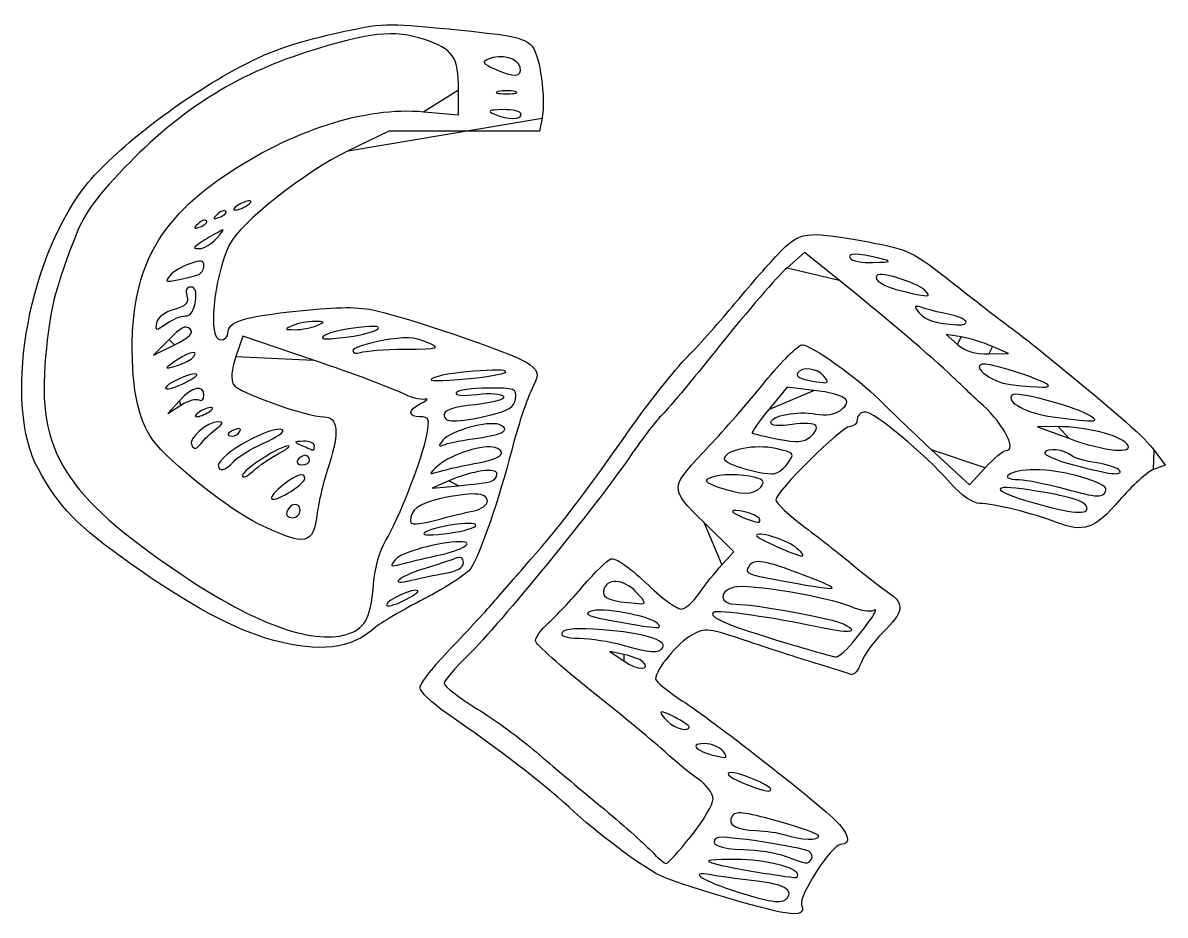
# Model space of a CAD drawing. Extents: x 6 to 668, y 3 to 275.
# Drawn here: x 430.4 to 668.2, y 54.8 to 240.5 of the extents above; entities that cross this region are included whole.
import ezdxf

# ---------------------------------------------------------------- set-up
doc = ezdxf.new("R2010")
doc.units = 0
doc.layers.get('0').update_dxf_attribs({"linetype": 'CONTINUOUS'})

msp = doc.modelspace()

# ---------------------------------------------------------------- linework, layer by layer
at = {"color": 7}
for points in [[(533.920064, 231.220585), (533.920064, 231.220585)], [(513.856944, 221.968449), (521.106944, 221.299945), (521.106944, 226.451009)], [(532.856944, 226.159913), (532.856944, 226.159913)], [(534.106944, 221.470585), (534.106944, 221.470585)], [(538.485504, 220.613665), (537.941904, 217.895641), (522.274464, 217.910441), (506.606944, 217.925241), (498.106944, 213.830473)], [(477.106944, 202.470584), (477.106944, 202.470584)], [(472.633344, 201.277456), (472.633344, 201.277456)], [(468.633344, 199.277456), (468.633344, 199.277456)], [(470.701904, 195.616096), (470.701904, 195.616096)], [(600.362304, 186.894568), (593.117664, 192.687192), (589.498544, 189.50956)], [(608.606944, 191.470584), (608.606944, 191.470584)], [(466.856944, 188.02272), (466.856944, 188.02272)], [(618.071184, 184.882648), (618.071184, 184.882648)], [(464.215904, 179.470584), (464.215904, 179.470584)], [(626.678144, 178.355288), (626.678144, 178.355288)], [(465.210544, 176.766992), (465.210544, 176.766992)], [(491.606944, 177.470584), (491.606944, 177.470584)], [(504.053984, 176.595824), (504.053984, 176.595824)], [(460.841504, 174.587824), (457.606944, 171.274304), (461.975904, 173.453464)], [(490.894544, 170.27212), (476.225264, 175.266136), (474.783344, 171.034464)], [(625.750544, 175.090256), (622.606944, 175.617384), (624.967664, 173.543984)], [(509.938704, 172.552152), (509.938704, 172.552152)], [(631.467664, 171.552152), (635.606944, 171.633752), (632.250544, 173.098456), (632.250544, 173.098432)], [(465.540224, 170.566312), (465.540224, 170.566312)], [(466.610304, 167.300536), (466.610304, 167.300536)], [(530.606944, 167.634312), (530.606944, 167.634312)], [(597.106944, 166.970584), (597.106944, 166.970584)], [(595.051824, 163.976176), (589.496784, 164.652328), (585.689984, 160.006648)], [(643.793264, 165.117608), (643.793264, 165.117592)], [(463.031264, 161.826376), (460.606944, 159.182168), (463.312944, 160.912568)], [(467.062944, 161.997768), (467.062944, 161.997768)], [(469.106944, 159.470584), (469.106944, 159.470584)], [(527.606944, 158.820272), (527.606944, 158.820256)], [(651.898944, 159.020552), (651.898944, 159.020552)], [(470.606944, 155.917128), (470.606944, 155.917128)], [(475.599824, 155.459136), (475.599824, 155.459136)], [(595.494704, 156.652208), (595.494704, 156.652208)], [(645.914064, 156.429808), (641.606944, 156.389008), (648.106944, 154.005832)], [(491.106944, 152.470584), (491.106944, 152.470584)], [(525.117184, 154.066336), (525.117184, 154.066336)], [(660.199104, 152.859456), (660.199104, 152.859488)], [(483.606944, 150.808952), (483.606944, 150.808952)], [(619.557504, 151.637256), (627.439424, 144.30392), (630.722224, 147.887256)], [(665.900704, 151.535648), (668.182224, 148.449712), (665.790384, 147.540344)], [(474.234464, 149.133176), (474.234464, 149.133176)], [(490.106944, 149.470584), (490.106944, 149.470584)], [(524.356944, 148.734056), (524.356944, 148.734056)], [(589.581984, 148.720584), (589.581984, 148.720584)], [(489.106944, 145.569368), (489.106944, 145.56936)], [(519.101104, 145.164624), (515.606944, 143.653688), (521.106944, 144.146608)], [(658.688064, 147.339232), (658.688064, 147.339232)], [(527.856944, 145.023664), (527.856944, 145.023664)], [(584.005584, 143.848464), (584.005584, 143.848448)], [(655.858464, 143.225312), (655.858464, 143.225312)], [(488.106944, 139.053912), (488.106944, 139.053912)], [(524.356944, 138.937176), (524.356944, 138.937176)], [(651.872224, 139.674648), (651.872224, 139.674648)], [(524.606944, 135.729112), (524.606944, 135.729112)], [(575.915824, 127.679816), (578.402944, 130.389032), (572.135264, 136.52196)], [(583.680704, 137.351184), (583.680704, 137.351184)], [(591.139344, 131.411256), (591.139344, 131.411256)], [(516.606944, 129.595824), (516.606944, 129.595824)], [(518.356944, 125.924464), (518.356944, 125.924464)], [(593.106944, 125.470584), (593.106944, 125.470584)], [(512.626464, 122.284416), (512.626464, 122.284416)], [(558.067824, 122.012176), (558.067824, 122.012176)], [(562.493184, 115.484312), (562.493184, 115.484312)], [(482.388944, 112.007704), (482.388944, 112.007712)], [(498.481024, 113.422712), (498.481024, 113.422712)], [(603.753264, 112.220584), (603.753264, 112.220584)], [(555.606944, 108.991176), (552.606944, 109.653296), (555.544544, 107.618872)], [(563.608064, 110.472456), (563.608064, 110.472456)], [(559.444064, 107.51268), (559.444064, 107.512688)], [(569.106944, 93.944904), (569.106944, 93.944904)], [(576.106944, 88.970584), (576.106944, 88.970584)], [(586.106944, 81.021616), (586.106944, 81.021616)], [(569.518464, 71.220584), (569.518464, 71.220584)], [(596.101904, 71.220584), (596.101904, 71.220584)], [(594.564224, 66.401488), (594.564224, 66.401488)], [(591.629824, 63.433552), (591.629824, 63.433552)], [(589.675984, 58.582384), (589.675984, 58.582384)], [(589.106944, 55.23768), (589.106944, 55.23768)]]:
    msp.add_lwpolyline(points, close=True, dxfattribs=at)
for points in [[(493.783984, 237.877193), (504.393584, 240.387393), (505.536064, 240.467809), (516.283984, 239.460873)], [(473.106944, 229.911817), (480.492544, 234.048457), (485.094544, 235.821289), (493.783984, 237.877193)], [(514.012144, 237.002057), (507.710384, 239.095177), (502.420544, 238.524377), (489.365824, 234.342569)], [(516.283984, 239.460873), (532.103184, 237.978833), (534.816464, 237.458793), (536.427024, 235.600129)], [(521.106944, 226.451009), (521.106944, 233.387809), (520.017984, 235.007249), (514.012144, 237.002057)], [(536.427024, 235.600129), (538.044224, 233.733753), (539.292304, 224.647577), (538.485504, 220.613665)], [(489.365824, 234.342569), (474.714384, 229.649289), (462.837984, 222.101249), (451.606944, 210.344801)], [(533.920064, 231.220585), (533.557584, 233.122425), (529.966384, 234.047465), (527.284224, 232.929865)], [(527.284224, 232.929865), (525.913504, 232.358721), (526.155264, 231.986969), (528.606944, 230.895889)], [(528.606944, 230.895889), (532.734864, 229.058817), (534.313664, 229.155305), (533.920064, 231.220585)], [(442.958144, 205.889786), (448.267664, 212.922217), (461.269104, 223.281513), (473.106944, 229.911817)], [(529.356944, 226.159913), (528.394384, 225.908385), (529.181904, 225.702593), (531.106944, 225.702593)], [(532.856944, 226.159913), (531.894384, 226.411441), (530.319424, 226.411441), (529.356944, 226.159913)], [(531.106944, 225.702593), (533.031904, 225.702593), (533.819424, 225.908385), (532.856944, 226.159913)], [(472.070864, 208.441778), (486.357664, 218.132497), (501.676864, 223.091537), (513.856944, 221.968449)], [(530.356944, 222.400305), (527.348704, 222.343905), (527.002544, 222.160009), (528.606944, 221.470585)], [(528.606944, 221.470585), (531.385824, 220.276457), (534.106944, 220.276457), (534.106944, 221.470585)], [(534.106944, 221.470585), (534.106944, 222.020585), (532.419424, 222.438961), (530.356944, 222.400305)], [(498.106944, 213.830473), (489.250304, 209.56393), (475.526944, 198.719344), (473.455424, 194.350248)], [(451.606944, 210.344801), (445.064224, 203.496088), (443.121264, 200.695416), (440.941104, 194.970584)], [(453.264544, 175.992216), (453.856144, 190.205472), (459.472464, 199.896232), (472.070864, 208.441778)], [(433.576784, 147.703296), (426.393104, 160.902112), (431.117984, 190.207592), (442.958144, 205.889786)], [(475.106944, 202.470584), (474.281904, 201.937432), (474.056944, 201.501216), (474.606944, 201.501216)], [(474.606944, 201.501216), (475.156944, 201.501216), (476.281904, 201.937432), (477.106944, 202.470584)], [(477.606944, 203.43996), (477.056944, 203.43996), (475.931904, 203.003744), (475.106944, 202.470584)], [(477.106944, 202.470584), (477.931904, 203.003744), (478.156944, 203.43996), (477.606944, 203.43996)], [(470.840224, 200.594672), (469.859984, 199.607056), (469.974864, 199.492192), (471.400064, 200.03488)], [(472.633344, 201.277456), (472.325504, 201.585344), (471.518624, 201.278088), (470.840224, 200.594672)], [(471.400064, 200.03488), (472.386304, 200.410408), (472.941264, 200.969568), (472.633344, 201.277456)], [(466.840224, 198.594672), (465.859984, 197.607056), (465.974864, 197.492192), (467.400064, 198.03488)], [(468.633344, 199.277456), (468.325504, 199.585344), (467.518624, 199.278088), (466.840224, 198.594672)], [(467.400064, 198.03488), (468.386304, 198.410408), (468.941264, 198.969568), (468.633344, 199.277456)], [(470.701904, 195.616096), (472.582224, 197.733832), (472.581024, 197.747208), (470.606944, 196.649576)], [(440.941104, 194.970584), (436.955584, 184.505072), (436.073504, 180.847016), (435.153824, 170.970584)], [(470.606944, 196.649576), (469.506944, 196.037968), (467.931904, 195.079376), (467.106944, 194.519384)], [(467.201904, 193.485896), (468.079184, 193.477496), (469.654224, 194.436064), (470.701904, 195.616096)], [(587.510624, 192.220584), (592.157424, 197.142192), (593.186544, 197.285952), (606.404464, 194.859992)], [(467.106944, 194.519384), (465.792144, 193.62692), (465.803824, 193.49932), (467.201904, 193.485896)], [(473.455424, 194.350248), (470.019584, 187.103568), (468.844864, 174.470576), (471.606944, 174.470576)], [(608.606944, 191.470584), (604.170064, 192.599576), (601.909184, 192.599576), (602.606944, 191.470584)], [(606.404464, 194.859992), (614.890304, 193.302536), (615.523504, 192.99248), (624.278384, 186.10796)], [(465.164944, 190.340976), (463.546864, 189.776912), (461.668304, 188.647024), (460.990304, 187.830112)], [(468.106944, 189.887184), (468.106944, 191.090168), (467.557264, 191.174944), (465.164944, 190.340976)], [(578.558384, 181.970584), (581.275104, 185.270584), (585.303664, 189.88308), (587.510624, 192.220584)], [(602.606944, 191.470584), (602.946864, 190.920584), (605.110864, 190.523824), (607.415904, 190.588896)], [(607.415904, 190.588896), (611.374544, 190.700656), (611.440624, 190.749536), (608.606944, 191.470584)], [(462.682304, 186.991224), (464.290864, 187.346744), (466.169424, 187.81092), (466.856944, 188.02272)], [(466.856944, 188.02272), (467.544384, 188.23452), (468.106944, 189.073528), (468.106944, 189.887184)], [(589.498544, 189.50956), (587.507984, 187.761864), (581.146144, 180.400624), (575.361104, 173.151256)], [(608.229824, 187.926816), (607.294064, 186.991048), (609.664944, 185.530544), (613.624224, 184.60376)], [(618.071184, 184.882648), (616.481184, 186.41596), (609.025264, 188.722248), (608.229824, 187.926816)], [(460.990304, 187.830112), (459.933104, 186.556216), (460.173904, 186.436824), (462.682304, 186.991224)], [(465.366304, 185.470584), (464.464944, 185.470584), (464.179664, 184.816728), (464.559184, 183.620888)], [(466.320224, 182.470584), (466.629824, 184.579944), (466.346624, 185.470584), (465.366304, 185.470584)], [(623.692464, 167.029288), (620.561344, 170.120128), (608.544624, 180.352144), (600.362304, 186.894568)], [(624.278384, 186.10796), (629.270384, 182.1824), (634.725024, 177.974344), (636.399904, 176.756712)], [(464.559184, 183.620888), (465.017344, 182.177376), (464.429744, 181.565704), (461.883504, 180.835432)], [(613.624224, 184.60376), (619.297264, 183.275808), (619.710624, 183.301728), (618.071184, 184.882648)], [(461.883504, 180.835432), (459.985184, 180.291024), (458.472464, 179.130376), (458.266384, 178.060216)], [(464.215904, 179.470584), (465.300304, 179.470584), (466.033264, 180.515584), (466.320224, 182.470584)], [(487.947744, 180.542288), (496.283424, 181.415088), (500.299664, 181.424784), (503.853104, 180.580688)], [(568.739264, 170.970584), (571.423024, 173.720584), (575.841584, 178.670584), (578.558384, 181.970584)], [(618.106944, 181.050512), (615.890864, 181.73032), (615.757104, 181.634192), (616.929504, 180.204032)], [(623.369184, 179.761792), (621.849904, 180.048792), (619.481904, 180.628712), (618.106944, 181.050512)], [(460.232064, 177.845672), (461.507984, 178.739376), (463.300704, 179.470584), (464.215904, 179.470584)], [(473.106944, 175.9354), (473.106944, 178.3474), (476.222704, 179.314608), (487.947744, 180.542288)], [(491.106944, 178.330016), (489.731904, 178.330016), (487.706944, 177.943272), (486.606944, 177.470584)], [(491.606944, 177.470584), (493.429984, 178.253976), (493.385744, 178.330016), (491.106944, 178.330016)], [(503.853104, 180.580688), (513.461824, 178.2982), (534.185904, 171.045664), (536.042864, 169.315664)], [(616.929504, 180.204032), (618.244144, 178.60044), (620.498544, 177.867296), (624.915904, 177.606768)], [(626.678144, 178.355288), (626.377424, 178.841872), (624.888384, 179.4748), (623.369184, 179.761792)], [(624.915904, 177.606768), (626.185904, 177.531888), (626.978864, 177.868704), (626.678144, 178.355288)], [(457.498384, 153.617712), (454.250544, 158.019872), (452.829184, 165.531472), (453.264544, 175.992216)], [(458.266384, 178.060216), (457.933584, 176.331816), (458.052224, 176.318864), (460.232064, 177.845672)], [(465.210544, 176.766992), (464.364704, 177.612808), (463.253344, 177.058496), (460.841504, 174.587824)], [(461.975904, 173.453464), (465.233584, 175.078312), (466.056304, 175.921176), (465.210544, 176.766992)], [(486.606944, 177.470584), (484.783904, 176.687192), (484.828144, 176.611152), (487.106944, 176.611152)], [(487.106944, 176.611152), (488.481904, 176.611152), (490.506944, 176.997896), (491.606944, 177.470584)], [(500.351104, 177.081664), (497.460384, 176.796632), (494.310384, 176.065296), (493.351104, 175.456448)], [(497.053984, 174.970608), (500.049824, 175.312232), (503.199824, 176.043584), (504.053984, 176.595824)], [(504.053984, 176.595824), (505.154944, 177.307672), (504.077184, 177.449072), (500.351104, 177.081664)], [(636.399904, 176.756712), (638.074704, 175.539088), (641.056464, 173.22076), (643.025984, 171.604896)], [(471.606944, 174.470576), (472.431904, 174.470576), (473.106944, 175.129744), (473.106944, 175.9354)], [(493.351104, 175.456448), (492.010224, 174.605416), (492.866384, 174.493088), (497.053984, 174.970608)], [(505.197344, 174.329696), (501.847584, 173.739656), (499.106944, 172.806824), (499.106944, 172.256744)], [(514.447344, 174.018128), (511.938384, 175.117456), (510.033744, 175.181616), (505.197344, 174.329696)], [(509.938704, 172.552152), (517.354064, 172.631032), (517.502704, 172.679384), (514.447344, 174.018128)], [(632.250544, 173.098432), (630.404544, 173.904024), (627.479504, 174.800344), (625.750544, 175.090256)], [(465.540224, 170.566312), (467.541264, 172.433576), (465.367984, 172.276928), (462.566304, 170.351944)], [(499.106944, 172.256744), (499.106944, 171.706672), (499.818704, 171.529752), (500.688704, 171.863592)], [(500.688704, 171.863592), (501.558704, 172.197448), (505.721184, 172.507296), (509.938704, 172.552152)], [(575.361104, 173.151256), (569.576064, 165.90188), (564.177984, 159.434928), (563.365344, 158.780224)], [(584.869664, 165.734616), (588.314224, 169.989392), (591.820944, 173.470584), (592.662384, 173.470584)], [(592.662384, 173.470584), (594.486944, 173.470584), (604.366064, 166.41696), (608.641264, 162.06172)], [(624.967664, 173.543984), (626.592304, 172.117136), (628.619264, 171.496024), (631.467664, 171.552152)], [(643.025984, 171.604896), (659.601504, 158.005672), (663.915504, 154.220744), (665.900704, 151.535648)], [(435.153824, 170.970584), (433.323024, 151.308336), (438.967104, 142.2518), (463.358144, 125.713784)], [(462.566304, 170.351944), (459.789024, 168.443816), (459.760784, 168.361032), (462.106944, 169.007024)], [(462.106944, 169.007024), (463.481904, 169.385616), (465.026944, 170.087296), (465.540224, 170.566312)], [(474.783344, 171.034464), (473.848864, 168.291896), (473.662944, 166.228376), (474.255024, 165.170464)], [(509.085424, 163.513152), (507.148544, 164.48388), (498.962704, 167.525416), (490.894544, 170.27212)], [(530.606944, 167.634312), (533.334544, 168.841408), (519.398784, 167.910552), (516.106944, 166.665784)], [(536.042864, 169.315664), (537.902224, 167.583376), (537.905104, 167.427536), (536.147104, 163.752016)], [(556.844464, 155.970584), (560.702784, 161.470584), (566.055424, 168.220584), (568.739264, 170.970584)], [(597.106944, 166.970584), (595.720464, 168.641208), (592.536544, 168.974712), (591.651104, 167.542072)], [(630.701904, 169.437936), (627.111264, 169.499456), (631.917664, 165.621184), (635.963024, 165.192728)], [(643.793264, 165.117592), (642.794144, 166.116696), (632.841344, 169.401272), (630.701904, 169.437936)], [(466.610304, 167.300536), (465.979904, 167.930912), (460.106944, 165.375832), (460.106944, 164.471208)], [(463.578224, 165.287872), (465.487504, 166.15324), (466.851904, 167.058944), (466.610304, 167.300536)], [(516.106944, 166.665784), (514.333104, 165.995048), (515.785504, 165.869864), (521.106944, 166.234848)], [(521.106944, 166.234848), (525.231904, 166.517768), (529.506944, 167.147528), (530.606944, 167.634312)], [(591.651104, 167.542072), (591.136144, 166.708888), (593.114704, 165.990232), (596.979344, 165.606768)], [(596.979344, 165.606768), (598.086944, 165.496864), (598.111584, 165.760032), (597.106944, 166.970584)], [(630.308144, 160.823792), (627.816544, 163.104528), (624.839504, 165.896992), (623.692464, 167.029288)], [(460.106944, 164.471208), (460.106944, 164.054992), (461.669024, 164.422488), (463.578224, 165.287872)], [(468.106944, 162.911568), (468.106944, 165.283816), (465.736464, 164.777008), (463.031264, 161.826376)], [(474.255024, 165.170464), (475.158304, 163.556304), (489.456384, 158.470584), (493.091184, 158.470584)], [(527.235504, 164.470584), (523.929664, 164.470584), (520.958864, 164.040064), (520.633664, 163.513872)], [(532.926464, 162.224256), (533.227264, 164.338984), (532.893664, 164.470584), (527.235504, 164.470584)], [(573.443024, 152.57972), (576.283184, 155.56012), (581.425184, 161.479824), (584.869664, 165.734616)], [(635.963024, 165.192728), (642.664064, 164.482992), (644.444944, 164.465912), (643.793264, 165.117608)], [(463.312944, 160.912568), (464.801264, 161.864296), (466.488784, 162.352632), (467.062944, 161.997768)], [(467.062944, 161.997768), (467.637104, 161.642896), (468.106944, 162.054088), (468.106944, 162.911568)], [(514.106944, 162.124328), (513.281904, 161.917456), (511.022224, 162.542432), (509.085424, 163.513152)], [(513.356944, 161.332696), (514.594384, 161.974952), (514.931904, 162.331184), (514.106944, 162.124328)], [(520.633664, 163.513872), (520.270384, 162.926072), (521.930704, 162.780816), (524.939424, 163.137152)], [(530.459504, 162.709056), (530.839504, 162.094296), (528.551184, 161.429888), (524.594704, 161.006184)], [(524.939424, 163.137152), (527.803504, 163.47636), (530.095184, 163.298632), (530.459504, 162.709056)], [(527.606944, 158.820256), (531.596384, 159.743968), (532.671504, 160.431912), (532.926464, 162.224256)], [(536.147104, 163.752016), (535.152384, 161.672224), (533.365904, 156.191056), (532.177184, 151.57164)], [(600.655504, 159.895736), (603.406624, 161.926176), (601.703184, 163.166592), (595.051824, 163.976176)], [(608.641264, 162.06172), (610.310144, 160.361592), (615.222464, 155.670584), (619.557504, 151.637256)], [(636.329824, 163.026792), (634.891344, 161.588376), (639.382864, 159.166992), (644.765104, 158.479272)], [(651.898944, 159.020552), (648.420224, 160.908784), (637.119664, 163.816648), (636.329824, 163.026792)], [(467.106944, 159.470584), (466.281904, 158.937424), (466.056944, 158.501216), (466.606944, 158.501216)], [(466.606944, 158.501216), (467.156944, 158.501216), (468.281904, 158.937424), (469.106944, 159.470584)], [(469.606944, 160.439952), (469.056944, 160.439952), (467.931904, 160.003744), (467.106944, 159.470584)], [(469.106944, 159.470584), (469.931904, 160.003744), (470.156944, 160.439952), (469.606944, 160.439952)], [(513.152224, 158.470584), (510.450544, 158.470584), (510.551104, 159.876488), (513.356944, 161.332696)], [(524.594704, 161.006184), (519.982144, 160.512216), (518.106944, 159.900848), (518.106944, 158.890992)], [(585.689984, 160.006648), (583.596224, 157.451528), (582.046064, 155.236976), (582.245024, 155.085424)], [(586.106944, 157.277584), (586.106944, 158.729248), (591.639824, 159.780792), (595.483664, 159.059688)], [(595.483664, 159.059688), (597.560144, 158.670136), (599.397264, 158.967088), (600.655504, 159.895736)], [(605.779344, 159.470584), (604.859504, 159.470584), (604.106944, 158.795584), (604.106944, 157.970584)], [(623.441904, 144.746488), (617.767264, 151.073584), (607.694464, 159.470584), (605.779344, 159.470584)], [(635.075024, 151.470584), (637.387984, 151.470584), (634.643744, 156.855088), (630.308144, 160.823792)], [(471.106944, 157.416544), (468.744224, 157.431664), (464.722224, 153.902024), (465.559104, 152.547952)], [(470.606944, 155.917128), (472.090784, 157.022504), (472.219824, 157.409448), (471.106944, 157.416544)], [(484.480464, 155.739736), (482.507024, 156.959376), (471.106944, 150.630768), (471.106944, 148.315592)], [(493.091184, 158.470584), (495.997424, 158.470584), (496.375184, 155.203744), (494.211504, 148.780992)], [(514.516944, 154.720584), (515.121824, 158.05344), (514.970064, 158.470584), (513.152224, 158.470584)], [(529.529104, 156.862056), (527.308864, 157.714056), (519.412864, 155.550616), (517.887184, 153.672256)], [(518.106944, 158.890992), (518.106944, 157.21848), (520.608464, 157.199864), (527.606944, 158.820272)], [(563.365344, 158.780224), (562.552704, 158.125536), (559.574624, 154.231424), (556.747344, 150.126664)], [(590.518224, 156.905016), (587.720624, 156.48548), (586.106944, 156.621776), (586.106944, 157.277584)], [(595.494704, 156.652208), (595.183904, 157.155088), (592.944464, 157.268856), (590.518224, 156.905016)], [(604.106944, 157.970584), (604.106944, 157.145584), (603.441184, 156.470584), (602.627504, 156.470584)], [(644.765104, 158.479272), (654.268944, 157.264904), (655.027344, 157.322448), (651.898944, 159.020552)], [(467.452944, 152.889088), (468.087584, 153.735088), (469.506944, 155.097704), (470.606944, 155.917128)], [(474.658864, 155.852144), (472.926464, 155.187352), (472.609504, 154.470584), (474.047904, 154.470584)], [(474.047904, 154.470584), (474.565424, 154.470584), (475.263824, 154.915432), (475.599824, 155.459136)], [(475.599824, 155.459136), (475.950144, 156.025992), (475.548624, 156.193632), (474.658864, 155.852144)], [(480.524704, 152.970464), (483.229504, 154.166544), (485.009584, 155.412712), (484.480464, 155.739736)], [(505.900144, 132.65008), (508.598144, 137.034184), (513.660144, 149.999624), (514.516944, 154.720584)], [(525.117184, 154.066336), (530.425184, 154.770464), (532.143024, 155.859008), (529.529104, 156.862056)], [(536.173104, 128.824344), (541.743744, 135.102656), (547.605184, 142.800056), (556.844464, 155.970584)], [(582.245024, 155.085424), (582.444064, 154.933864), (584.856944, 154.37552), (587.606944, 153.844664)], [(602.627504, 156.470584), (600.832224, 156.470584), (587.082304, 142.864496), (587.167264, 141.172112)], [(594.333344, 154.308664), (595.282864, 155.094736), (595.805504, 156.149328), (595.494704, 156.652208)], [(660.199104, 152.859488), (658.707904, 154.656264), (651.403984, 156.481784), (645.914064, 156.429808)], [(479.543904, 136.138544), (473.662704, 138.913728), (460.854144, 149.069224), (457.498384, 153.617712)], [(465.559104, 152.547952), (466.107984, 151.659824), (466.596704, 151.747856), (467.452944, 152.889088)], [(474.234464, 149.133176), (474.989344, 150.0476), (477.819904, 151.774384), (480.524704, 152.970464)], [(485.694784, 152.430544), (484.023984, 152.503824), (476.106944, 147.403752), (476.106944, 146.254112)], [(483.606944, 150.808952), (485.256944, 151.6788), (486.196464, 152.40852), (485.694784, 152.430544)], [(488.856944, 153.400296), (486.709984, 153.333176), (486.698544, 153.290632), (488.606944, 152.470584)], [(488.606944, 152.470584), (489.706944, 151.997896), (490.719424, 151.57952), (490.856944, 151.540872)], [(491.106944, 152.470584), (491.106944, 153.020584), (490.094384, 153.438952), (488.856944, 153.400296)], [(490.856944, 151.540872), (490.994384, 151.502232), (491.106944, 151.920584), (491.106944, 152.470584)], [(517.887184, 153.672256), (516.799504, 152.333176), (516.868304, 152.194056), (518.344704, 152.747296)], [(528.711744, 152.068736), (526.572704, 152.889576), (519.575584, 150.69116), (516.951584, 148.373824)], [(518.344704, 152.747296), (519.300544, 153.10544), (522.348144, 153.699), (525.117184, 154.066336)], [(572.135264, 136.52196), (564.855104, 143.645616), (564.848224, 143.56048), (573.443024, 152.57972)], [(587.133504, 151.863752), (582.835984, 152.814592), (577.025664, 151.726936), (576.401664, 149.854792)], [(587.606944, 153.844664), (591.553744, 153.082752), (592.970544, 153.180488), (594.333344, 154.308664)], [(648.106944, 154.005832), (655.670624, 151.232688), (662.051264, 150.627776), (660.199104, 152.859456)], [(478.356944, 147.174672), (479.594384, 148.303672), (481.956944, 149.939096), (483.606944, 150.808952)], [(489.165904, 150.470584), (488.648384, 150.470584), (487.946864, 150.020584), (487.606944, 149.470584)], [(490.106944, 149.470584), (490.106944, 150.020584), (489.683504, 150.470584), (489.165904, 150.470584)], [(556.747344, 150.126664), (549.674064, 139.85724), (529.437584, 115.03692), (523.222624, 109.008176)], [(532.177184, 151.57164), (529.551344, 141.366944), (525.594544, 129.863776), (523.733264, 127.023096)], [(524.356944, 148.734056), (529.968464, 149.79736), (531.524944, 150.989216), (528.711744, 152.068736)], [(576.401664, 149.854792), (576.073824, 148.871248), (582.082624, 146.889792), (586.300224, 146.590672)], [(589.581984, 148.720584), (591.136144, 150.921928), (591.083184, 150.989904), (587.133504, 151.863752)], [(630.722224, 147.887256), (632.527744, 149.858088), (634.486464, 151.470584), (635.075024, 151.470584)], [(643.106944, 151.063752), (642.831904, 150.583024), (645.531904, 149.415544), (649.106944, 148.469344)], [(648.656544, 150.416872), (647.118624, 151.674864), (643.685424, 152.075048), (643.106944, 151.063752)], [(653.928704, 148.883096), (651.606304, 149.254464), (649.233824, 149.944664), (648.656544, 150.416872)], [(452.978944, 127.808872), (441.686544, 135.82264), (437.967584, 139.636008), (433.576784, 147.703296)], [(471.106944, 148.315592), (471.106944, 146.923392), (472.769024, 147.357872), (474.234464, 149.133176)], [(487.606944, 149.470584), (487.267024, 148.920584), (487.690384, 148.470584), (488.547904, 148.470584)], [(488.547904, 148.470584), (489.405344, 148.470584), (490.106944, 148.920584), (490.106944, 149.470584)], [(494.211504, 148.780992), (493.125184, 145.556288), (491.998064, 140.941104), (491.706864, 138.525024)], [(516.951584, 148.373824), (514.886944, 146.550504), (514.845824, 146.38328), (516.606944, 146.97384)], [(516.606944, 146.97384), (517.706944, 147.342712), (521.194384, 148.1348), (524.356944, 148.734056)], [(529.106944, 146.57004), (529.106944, 148.007192), (524.023504, 147.293184), (519.101104, 145.164624)], [(586.300224, 146.590672), (587.231504, 146.524592), (588.708304, 147.483088), (589.581984, 148.720584)], [(640.984464, 147.470584), (635.948624, 147.470584), (632.943744, 145.520256), (637.797904, 145.402368)], [(655.858464, 143.225312), (656.370064, 144.759992), (646.873024, 147.470584), (640.984464, 147.470584)], [(649.106944, 148.469344), (656.714784, 146.455784), (659.432224, 146.135256), (658.688064, 147.339232)], [(658.688064, 147.339232), (658.392864, 147.816984), (656.251104, 148.511728), (653.928704, 148.883096)], [(665.790384, 147.540344), (664.474944, 147.040192), (661.253344, 144.119896), (658.631264, 141.050784)], [(476.106944, 146.254112), (476.106944, 145.631424), (477.119424, 146.04568), (478.356944, 147.174672)], [(489.106944, 145.56936), (489.106944, 147.028824), (487.557904, 146.613144), (484.741744, 144.398)], [(485.606944, 142.60308), (487.531904, 143.738864), (489.106944, 145.073688), (489.106944, 145.569368)], [(527.856944, 145.023664), (528.544384, 145.234944), (529.106944, 145.930816), (529.106944, 146.57004)], [(573.497184, 145.790064), (572.066784, 145.24116), (572.389344, 144.869168), (575.165424, 143.866144)], [(582.877984, 145.834784), (579.847504, 146.646752), (575.677824, 146.626896), (573.497184, 145.790064)], [(584.005584, 143.848448), (584.909664, 144.937792), (584.673504, 145.353712), (582.877984, 145.834784)], [(637.797904, 145.402368), (639.342864, 145.364848), (643.531904, 144.530872), (647.106944, 143.549112)], [(484.741744, 144.398), (480.924464, 141.395312), (481.507984, 140.184664), (485.606944, 142.60308)], [(527.106944, 140.989632), (527.106944, 142.74816), (523.630064, 142.887864), (517.131504, 141.390456)], [(521.106944, 144.146608), (524.131904, 144.417704), (527.169424, 144.812384), (527.856944, 145.023664)], [(575.165424, 143.866144), (579.792384, 142.194384), (582.628144, 142.188688), (584.005584, 143.848464)], [(629.643104, 140.470584), (628.121664, 140.470584), (625.907744, 141.997136), (623.441904, 144.746488)], [(639.825424, 143.279336), (631.579984, 144.560544), (631.893904, 143.117152), (640.385984, 140.701456)], [(651.872224, 139.674648), (651.421264, 141.027616), (648.293424, 141.963536), (639.825424, 143.279336)], [(647.106944, 143.549112), (654.244864, 141.588896), (655.299984, 141.549856), (655.858464, 143.225312)], [(488.106944, 139.053912), (488.106944, 140.81984), (485.954144, 140.512304), (485.336064, 138.658088)], [(517.131504, 141.390456), (512.752784, 140.381504), (511.153024, 139.158184), (511.122224, 136.795312)], [(524.356944, 138.937176), (525.869424, 139.251504), (527.106944, 140.175112), (527.106944, 140.989632)], [(587.167264, 141.172112), (587.200864, 140.511272), (589.931184, 137.945584), (593.235504, 135.470584)], [(645.421984, 136.566512), (640.929664, 138.315408), (632.219184, 140.470584), (629.643104, 140.470584)], [(640.385984, 140.701456), (648.859824, 138.290936), (652.440144, 137.970872), (651.872224, 139.674648)], [(658.631264, 141.050784), (653.539744, 135.091088), (651.227904, 134.306264), (645.421984, 136.566512)], [(491.706864, 138.525024), (490.887824, 131.730024), (489.474304, 131.452672), (479.543904, 136.138544)], [(485.336064, 138.658088), (485.118384, 138.004968), (485.652784, 137.470584), (486.523584, 137.470584)], [(486.523584, 137.470584), (487.394384, 137.470584), (488.106944, 138.183088), (488.106944, 139.053912)], [(516.356944, 136.992856), (519.244384, 137.747896), (522.844384, 138.622832), (524.356944, 138.937176)], [(583.680704, 137.351184), (583.135504, 138.233384), (578.106944, 139.540192), (578.106944, 138.799688)], [(578.106944, 138.799688), (578.106944, 138.360424), (582.155184, 136.632744), (583.415904, 136.533976)], [(511.122224, 136.795312), (511.111024, 135.920456), (512.448864, 135.970952), (516.356944, 136.992856)], [(524.606944, 135.729112), (525.868224, 136.991376), (516.705984, 135.918448), (514.284624, 134.520336)], [(518.106944, 134.140016), (521.131904, 134.463616), (524.056944, 135.178704), (524.606944, 135.729112)], [(583.415904, 136.533976), (583.860864, 136.499096), (583.980064, 136.866856), (583.680704, 137.351184)], [(514.284624, 134.520336), (513.130544, 133.853992), (514.323824, 133.73528), (518.106944, 134.140016)], [(591.139344, 131.411256), (588.981104, 133.069744), (583.106944, 134.778984), (583.106944, 133.748504)], [(583.106944, 133.748504), (583.106944, 133.21312), (591.406304, 129.514456), (592.606944, 129.514784)], [(593.235504, 135.470584), (596.539904, 132.995584), (601.301104, 129.251976), (603.815904, 127.15144)], [(503.437984, 123.752536), (503.679344, 126.967728), (504.722064, 130.735792), (505.900144, 132.65008)], [(521.356144, 132.470584), (517.029744, 132.470584), (509.202544, 130.290176), (507.922224, 128.728304)], [(516.606944, 129.595824), (522.077504, 130.786584), (524.859584, 132.470584), (521.356144, 132.470584)], [(592.606944, 129.514784), (593.156944, 129.514936), (592.496464, 130.368344), (591.139344, 131.411256)], [(507.922224, 128.728304), (506.761504, 127.312328), (506.900704, 127.205064), (509.106944, 127.815624)], [(509.106944, 127.815624), (510.481904, 128.196152), (513.856944, 128.997248), (516.606944, 129.595824)], [(520.356944, 128.980384), (519.394384, 128.593096), (516.488784, 127.633256), (513.899904, 126.847416)], [(522.106944, 128.122888), (522.106944, 129.211784), (521.577104, 129.471384), (520.356944, 128.980384)], [(528.760864, 120.324344), (530.326224, 122.168912), (533.661664, 125.993912), (536.173104, 128.824344)], [(546.998704, 123.214584), (549.414224, 126.047552), (552.036144, 128.613168), (552.825104, 128.915944)], [(552.825104, 128.915944), (553.687664, 129.246928), (556.558224, 127.274056), (560.023744, 123.968512)], [(593.106944, 125.470584), (584.891184, 128.628864), (582.563744, 129.018776), (581.565824, 127.404056)], [(482.388944, 112.007712), (474.688304, 114.081912), (464.946784, 119.315784), (452.978944, 127.808872)], [(513.899904, 126.847416), (508.505584, 125.210008), (506.337264, 123.180376), (511.345824, 124.456696)], [(523.733264, 127.023096), (522.978784, 125.871568), (518.591664, 122.9854), (513.984144, 120.6094)], [(518.356944, 125.924464), (520.817584, 126.342288), (522.106944, 127.098144), (522.106944, 128.122888)], [(571.199744, 121.720584), (572.425664, 123.508088), (574.547904, 126.189736), (575.915824, 127.679816)], [(581.565824, 127.404056), (580.598944, 125.839672), (580.933184, 125.704128), (589.640464, 124.129336)], [(603.815904, 127.15144), (606.330704, 125.050912), (609.449984, 122.636664), (610.747664, 121.786432)], [(463.358144, 125.713784), (478.953424, 115.139656), (491.473264, 110.758376), (498.481024, 113.422712)], [(498.481024, 113.422712), (501.802784, 114.685648), (502.934384, 117.043864), (503.437984, 123.752536)], [(511.345824, 124.456696), (513.139424, 124.91376), (516.294384, 125.574256), (518.356944, 125.924464)], [(558.067824, 122.012176), (555.436384, 124.813208), (551.816464, 124.963448), (551.307744, 122.292744)], [(560.023744, 123.968512), (563.193904, 120.944656), (566.503904, 118.470584), (567.379264, 118.470584)], [(602.767584, 118.967912), (597.911584, 120.996888), (581.388544, 123.758088), (578.476624, 123.027232)], [(589.640464, 124.129336), (601.063504, 122.063368), (601.515424, 122.238216), (593.106944, 125.470584)], [(512.626464, 122.284416), (511.940864, 122.969984), (506.106944, 120.357968), (506.106944, 119.365448)], [(509.594384, 120.165984), (511.512464, 121.080664), (512.876864, 122.033952), (512.626464, 122.284416)], [(539.856944, 115.601856), (541.369424, 116.955888), (544.583264, 120.381608), (546.998704, 123.214584)], [(551.307744, 122.292744), (550.998944, 120.671872), (552.590864, 120.082952), (558.531264, 119.620416)], [(558.531264, 119.620416), (560.288944, 119.483552), (560.248864, 119.690576), (558.067824, 122.012176)], [(567.379264, 118.470584), (568.254544, 118.470584), (569.973744, 119.933088), (571.199744, 121.720584)], [(578.476624, 123.027232), (575.119264, 122.184592), (575.409104, 119.471392), (578.856944, 119.467392)], [(610.747664, 121.786432), (614.001184, 119.654632), (613.710304, 117.758632), (609.502864, 113.67244)], [(513.984144, 120.6094), (509.376704, 118.2334), (504.706944, 115.4864), (503.606944, 114.504944)], [(506.106944, 119.365448), (506.106944, 118.891064), (507.676304, 119.251312), (509.594384, 120.165984)], [(519.510864, 110.317816), (523.033024, 113.976832), (527.195584, 118.479776), (528.760864, 120.324344)], [(562.493184, 115.484312), (560.896464, 117.081016), (550.669904, 118.911616), (548.524464, 117.984776)], [(578.856944, 119.467392), (583.003984, 119.462592), (599.224624, 116.477952), (601.383744, 115.322416)], [(607.367664, 118.131736), (606.791104, 117.7754), (604.721104, 118.151656), (602.767584, 118.967912)], [(603.753264, 112.220584), (607.512384, 116.949176), (608.762544, 118.993816), (607.367664, 118.131736)], [(548.524464, 117.984776), (547.089184, 117.364728), (548.367424, 116.852624), (553.606944, 115.948608)], [(574.173584, 117.822144), (573.076304, 116.847544), (576.467184, 115.343224), (587.106944, 112.08444)], [(595.437824, 114.818224), (587.476544, 116.588872), (574.801104, 118.379496), (574.173584, 117.822144)], [(503.606944, 114.504944), (498.700544, 110.127384), (492.207024, 109.363136), (482.388944, 112.007704)], [(537.106944, 111.895704), (537.106944, 112.580064), (538.344384, 114.247824), (539.856944, 115.601856)], [(551.065744, 114.153272), (545.828784, 114.557128), (543.171424, 114.383992), (542.691664, 113.607712)], [(563.608064, 110.472456), (564.564064, 112.019312), (559.511984, 113.501944), (551.065744, 114.153272)], [(553.606944, 115.948608), (563.142624, 114.303328), (563.703504, 114.274024), (562.493184, 115.484312)], [(581.635024, 111.652256), (573.035904, 114.560304), (572.537264, 114.618552), (569.635024, 113.054072)], [(601.383744, 115.322416), (604.820304, 113.483256), (602.373104, 113.275744), (595.437824, 114.818224)], [(548.856944, 101.325368), (542.394384, 106.454696), (537.106944, 111.211344), (537.106944, 111.895704)], [(542.691664, 113.607712), (542.210624, 112.829344), (543.348384, 112.445192), (546.297904, 112.390104)], [(546.297904, 112.390104), (548.667824, 112.345784), (552.631904, 111.729616), (555.106944, 111.020712)], [(569.635024, 113.054072), (566.725264, 111.485552), (562.097504, 105.857072), (562.115664, 103.908704)], [(587.106944, 112.08444), (593.431904, 110.147184), (599.094144, 108.541552), (599.689584, 108.516376)], [(599.689584, 108.516376), (600.285024, 108.491176), (602.113664, 110.15808), (603.753264, 112.220584)], [(609.502864, 113.67244), (607.520704, 111.747352), (605.444544, 108.868944), (604.889264, 107.275984)], [(513.106944, 102.127792), (513.106944, 102.973288), (515.988704, 106.658792), (519.510864, 110.317816)], [(555.106944, 111.020712), (560.902384, 109.360744), (562.843664, 109.235544), (563.608064, 110.472456)], [(596.106944, 106.984672), (593.081904, 107.883072), (586.569584, 109.983488), (581.635024, 111.652256)], [(523.222624, 109.008176), (520.408944, 106.278856), (518.106944, 103.569872), (518.106944, 102.988232)], [(555.544544, 107.618872), (558.258944, 105.739024), (561.349104, 105.654872), (559.444064, 107.51268)], [(559.444064, 107.512688), (558.983664, 107.961696), (557.256944, 108.627016), (555.606944, 108.991176)], [(604.889264, 107.275984), (604.333904, 105.683024), (603.368224, 104.598288), (602.743264, 104.865456)], [(602.743264, 104.865456), (602.118304, 105.132624), (599.131904, 106.086272), (596.106944, 106.984672)], [(518.106944, 102.988232), (518.106944, 102.406592), (521.175424, 100.037192), (524.925904, 97.722904)], [(562.115664, 103.908704), (562.123664, 103.392736), (564.707984, 101.302632), (567.865664, 99.264032)], [(518.630464, 96.780568), (515.592544, 98.876056), (513.106944, 101.282304), (513.106944, 102.127792)], [(564.106944, 88.722056), (562.181904, 90.524544), (555.319424, 96.196032), (548.856944, 101.325368)], [(524.925904, 97.722904), (528.676304, 95.408624), (534.225744, 91.367592), (537.257984, 88.74284)], [(566.106944, 95.970584), (562.770224, 97.696048), (562.318144, 97.402184), (564.678384, 95.042016)], [(567.865664, 99.264032), (573.793184, 95.437216), (594.499264, 79.281832), (599.356944, 74.693784)], [(544.035104, 77.294048), (538.334784, 82.514912), (529.610944, 89.206504), (518.630464, 96.780568)], [(569.106944, 93.944904), (569.106944, 94.205784), (567.756944, 95.117336), (566.106944, 95.970584)], [(564.678384, 95.042016), (566.131104, 93.589256), (569.106944, 92.852048), (569.106944, 93.944904)], [(572.284464, 90.470584), (568.297744, 90.470584), (571.536784, 88.243768), (576.479344, 87.586584)], [(576.106944, 88.970584), (575.422224, 89.795584), (573.702144, 90.470584), (572.284464, 90.470584)], [(537.257984, 88.74284), (540.290144, 86.118104), (546.314624, 81.045584), (550.645664, 77.470584)], [(570.850064, 83.207696), (569.066384, 84.438104), (566.031904, 86.919568), (564.106944, 88.722056)], [(576.479344, 87.586584), (576.959184, 87.522744), (576.791584, 88.145584), (576.106944, 88.970584)], [(577.972384, 84.470584), (576.127264, 84.470584), (577.897984, 83.100824), (581.428704, 81.796664)], [(586.106944, 81.021616), (586.106944, 81.710072), (579.596144, 84.470584), (577.972384, 84.470584)], [(574.092624, 78.970584), (574.093024, 80.100048), (572.681584, 81.944336), (570.850064, 83.207696)], [(581.428704, 81.796664), (585.139744, 80.425936), (586.106944, 80.265704), (586.106944, 81.021616)], [(569.518464, 71.220584), (572.033904, 74.383088), (574.092304, 77.870584), (574.092624, 78.970584)], [(563.072944, 62.988176), (558.604064, 65.299104), (550.402864, 71.461864), (544.035104, 77.294048)], [(550.645664, 77.470584), (554.976784, 73.895584), (559.664784, 69.750616), (561.063664, 68.259536)], [(587.489824, 74.348296), (580.425264, 76.299904), (578.733184, 76.483832), (578.047664, 75.374688)], [(578.047664, 75.374688), (576.942464, 73.586464), (578.731024, 72.529984), (583.106944, 72.386216)], [(596.101904, 71.220584), (596.101904, 71.633088), (592.223744, 73.040552), (587.489824, 74.348296)], [(599.356944, 74.693784), (602.362624, 71.854912), (602.947264, 69.470584), (600.637664, 69.470584)], [(594.086304, 67.983304), (592.455904, 68.990992), (575.942784, 71.487176), (574.953184, 70.875552)], [(583.106944, 72.386216), (585.031904, 72.323016), (587.731904, 71.910936), (589.106944, 71.470584)], [(589.106944, 71.470584), (592.407344, 70.4136), (596.108224, 70.281336), (596.101904, 71.220584)], [(564.275904, 65.509536), (564.643824, 65.488096), (567.003024, 68.058088), (569.518464, 71.220584)], [(574.953184, 70.875552), (572.953264, 69.639552), (575.555584, 68.466984), (580.415904, 68.414144)], [(600.637664, 69.470584), (598.774544, 69.470584), (591.807104, 58.694256), (592.501024, 56.885936)], [(561.063664, 68.259536), (562.462464, 66.768456), (563.907984, 65.530952), (564.275904, 65.509536)], [(580.415904, 68.414144), (583.270944, 68.383184), (587.181904, 67.761784), (589.106944, 67.033456)], [(589.106944, 67.033456), (593.625744, 65.323712), (593.879904, 65.294288), (594.564224, 66.401488)], [(594.564224, 66.401488), (594.880624, 66.913488), (594.665584, 67.625304), (594.086304, 67.983304)], [(577.606944, 66.36292), (572.585504, 66.28212), (572.096224, 66.130912), (574.606944, 65.435664)], [(574.606944, 65.435664), (577.164944, 64.727328), (586.624304, 63.091752), (590.915904, 62.615768)], [(591.629824, 63.433552), (590.623184, 65.062336), (583.911824, 66.464336), (577.606944, 66.36292)], [(589.106944, 55.23768), (584.746384, 55.882432), (566.050864, 61.448216), (563.072944, 62.988176)], [(573.606944, 63.138248), (568.545264, 64.054472), (572.002944, 61.841104), (579.106944, 59.617488)], [(582.115504, 61.991096), (579.085824, 62.323352), (575.256944, 62.839576), (573.606944, 63.138248)], [(589.675984, 58.582384), (590.694704, 60.230712), (588.292784, 61.313664), (582.115504, 61.991096)], [(590.915904, 62.615768), (591.635904, 62.535848), (591.957104, 62.903928), (591.629824, 63.433552)], [(579.106944, 59.617488), (586.660464, 57.253144), (588.729264, 57.050536), (589.675984, 58.582384)], [(592.501024, 56.885936), (593.152144, 55.189184), (592.284464, 54.76784), (589.106944, 55.23768)]]:
    msp.add_open_spline(points, degree=3, dxfattribs=at)

doc.saveas('drawing.dxf')
